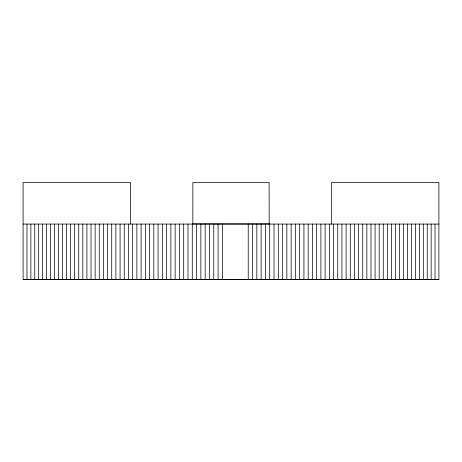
<?xml version="1.0" encoding="UTF-8"?>
<svg xmlns="http://www.w3.org/2000/svg" width="462" height="462" viewBox="0 0 462 462"><rect width="100%" height="100%" fill="white"/><g stroke="black" fill="none" stroke-linecap="round" stroke-linejoin="round"><path stroke-width="0.69" d="M192.821 224.07L192.885 182.49L269.115 182.49L269.179 224.07M192.885 223.903L269.115 223.903M23.1 224.07L438.9 224.07M23.1 279.418L438.9 279.406M435.031 224.07L435.031 279.51M431.138 224.07L431.138 279.51M427.234 224.07L427.234 279.51M423.313 224.07L423.313 279.51M419.375 224.07L419.375 279.51M415.425 224.07L415.425 279.51M411.451 224.07L411.451 279.51M407.467 224.07L407.467 279.51M403.47 224.07L403.47 279.51M399.457 224.07L399.457 279.51M395.426 224.07L395.426 279.51M391.383 224.07L391.383 279.51M387.329 224.07L387.329 279.51M383.264 224.07L383.264 279.51M379.181 224.07L379.181 279.51M375.086 224.07L375.086 279.51M370.98 224.07L370.98 279.51M366.863 224.07L366.863 279.51M362.734 224.07L362.734 279.51M358.599 224.07L358.599 279.51M354.446 224.07L354.446 279.51M350.283 224.07L350.283 279.51M346.113 224.07L346.113 279.51M341.932 224.07L341.932 279.51M337.745 224.07L337.745 279.51M333.541 224.07L333.541 279.51M331.485 224.07L331.485 182.49L438.9 182.49L438.9 279.51L23.1 279.51L23.1 182.49L130.515 182.49L130.515 224.07M329.337 224.07L329.337 279.51M325.121 224.07L325.121 279.51M320.894 224.07L320.894 279.51M316.666 224.07L316.666 279.51M312.428 224.07L312.428 279.51M308.183 224.07L308.183 279.51M303.927 224.07L303.927 279.51M299.671 224.07L299.671 279.51M295.409 224.07L295.409 279.51M291.135 224.07L291.135 279.51M286.862 224.07L286.862 279.51M282.582 224.07L282.582 279.51M278.303 224.07L278.303 279.51M274.012 224.07L274.012 279.51M269.721 224.07L269.721 279.51M265.425 224.07L265.425 279.51M261.128 224.07L261.128 279.51M256.832 224.07L256.832 279.51M252.529 224.07L252.529 279.51M248.227 224.07L248.227 279.51M222.384 224.07L222.384 279.51M218.081 224.07L218.081 279.51M213.773 224.07L213.773 279.51M209.471 224.07L209.471 279.51M205.168 224.07L205.168 279.51M200.872 224.07L200.872 279.51M196.575 224.07L196.575 279.51M192.279 224.07L192.279 279.51M187.988 224.07L187.988 279.51M183.697 224.07L183.697 279.51M179.418 224.07L179.418 279.51M175.138 224.07L175.138 279.51M170.865 224.07L170.865 279.51M166.591 224.07L166.591 279.51M162.329 224.07L162.329 279.51M158.073 224.07L158.073 279.51M153.817 224.07L153.817 279.51M149.572 224.07L149.572 279.51M145.334 224.07L145.334 279.51M141.106 224.07L141.106 279.51M136.879 224.07L136.879 279.51M132.663 224.07L132.663 279.51M128.459 224.07L128.459 279.51M124.255 224.07L124.255 279.51M120.068 224.07L120.068 279.51M115.887 224.07L115.887 279.51M111.717 224.07L111.717 279.51M107.554 224.07L107.554 279.51M103.401 224.07L103.401 279.51M99.266 224.07L99.266 279.51M95.137 224.07L95.137 279.51M91.02 224.07L91.02 279.51M86.914 224.07L86.914 279.51M82.819 224.07L82.819 279.51M78.736 224.07L78.736 279.51M74.671 224.07L74.671 279.51M70.617 224.07L70.617 279.51M66.574 224.07L66.574 279.51M62.543 224.07L62.543 279.51M58.53 224.07L58.53 279.51M54.533 224.07L54.533 279.51M50.549 224.07L50.549 279.51M46.575 224.07L46.575 279.51M42.625 224.07L42.625 279.51M38.687 224.07L38.687 279.51M34.766 224.07L34.766 279.51M30.862 224.07L30.862 279.51M26.969 224.07L26.969 279.51"/></g></svg>
